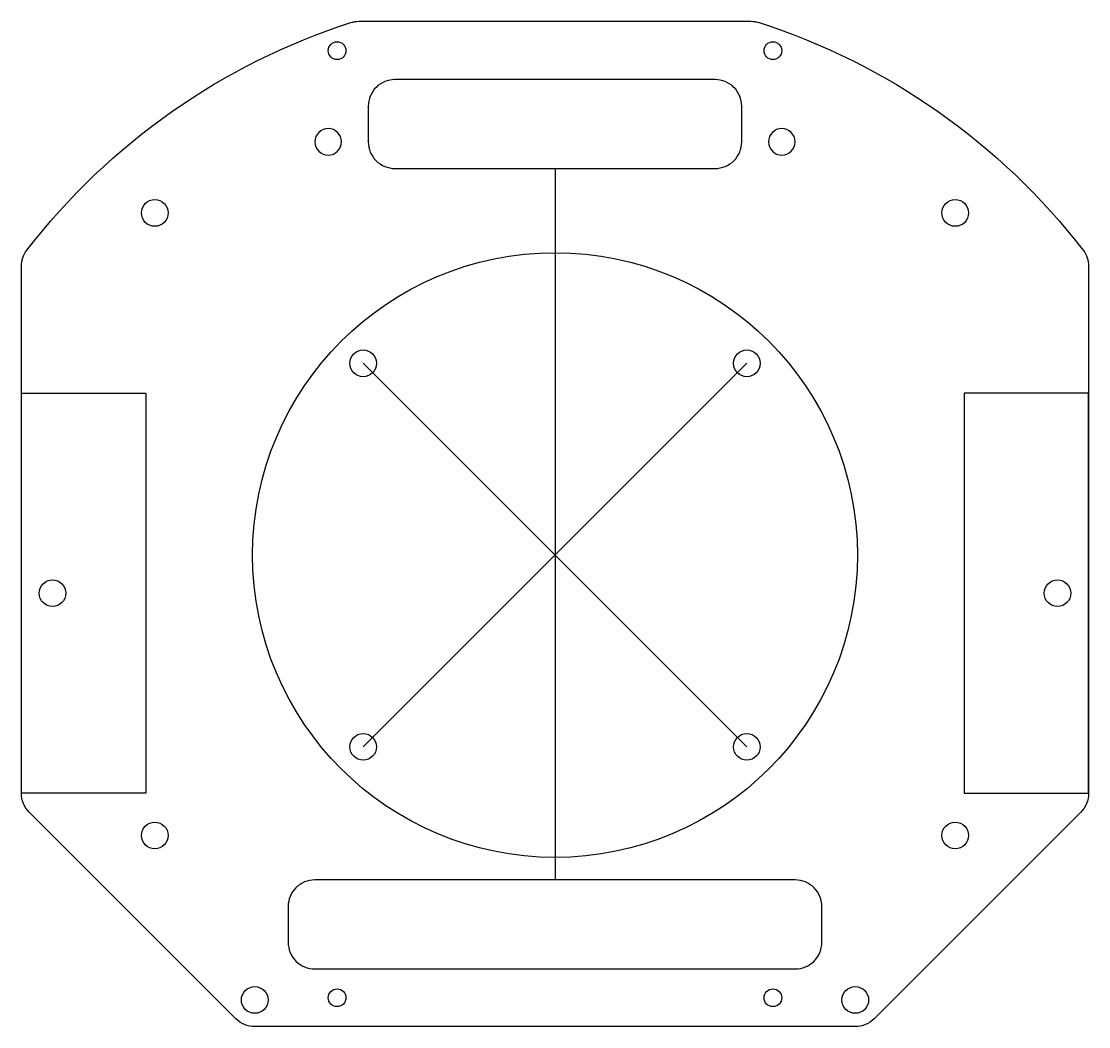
# Model space of a CAD drawing. Header units: millimetres. Extents: x -60 to 60, y -42 to 72.
import ezdxf

# ---------------------------------------------------------------- set-up
doc = ezdxf.new("R2010")
doc.units = ezdxf.units.MM
doc.layers.get('0').update_dxf_attribs({"linetype": 'CONTINUOUS'})

msp = doc.modelspace()

# ---------------------------------------------------------------- linework, layer by layer
for p, q in [((0, 55), (0, -25)), ((21.57, -10.04), (-21.57, 33.09)), ((21.57, 33.09), (-21.57, -10.04))]:
    msp.add_line(p, q)
for points in [[(-59.12, -17.38, -0.198912), (-60, -15.26), (-60, 43.99, -0.165811), (-59.38, 45.82, -0.151776), (-22.95, 71.4, -0.077914), (-22.03, 71.55), (22.03, 71.55, -0.077914), (22.95, 71.4, -0.151776), (59.38, 45.82, -0.165811), (60, 43.99), (60, -15.26, -0.198912), (59.12, -17.38), (35.88, -40.62, -0.198912), (33.76, -41.5), (-33.76, -41.5, -0.198912), (-35.88, -40.62)], [(-18, 55), (18, 55, 0.414214), (21, 58), (21, 62, 0.414214), (18, 65), (-18, 65, 0.414214), (-21, 62), (-21, 58, 0.414214)], [(30, -32), (30, -28, 0.414214), (27, -25), (-27, -25, 0.414214), (-30, -28), (-30, -32, 0.414214), (-27, -35), (27, -35, 0.414214)]]:
    msp.add_lwpolyline(points, format="xyb", close=True)
for points in [[(-46, -15.26), (-60, -15.26), (-60, 29.74), (-46, 29.74)], [(46, -15.26), (60, -15.26), (60, 29.74), (46, 29.74)]]:
    msp.add_lwpolyline(points, close=True)
for centre, radius in [((-24.5, 68.25), 1), ((24.5, 68.25), 1), ((-45, 50), 1.5), ((45, 50), 1.5), ((0, 11.53), 34), ((-21.57, 33.09), 1.5), ((21.57, 33.09), 1.5), ((-56.5, 7.24), 1.5), ((56.5, 7.24), 1.5), ((-21.57, -10.04), 1.5), ((21.57, -10.04), 1.5), ((-45, -20), 1.5), ((45, -20), 1.5), ((-33.76, -38.5), 1.5), ((33.76, -38.5), 1.5), ((-24.5, -38.25), 1), ((24.5, -38.25), 1)]:
    msp.add_circle(centre, radius)
at = {"extrusion": (3.15544e-30, 2.46519e-32, -1)}
for centre in [(25.5, 58), (-25.5, 58)]:
    msp.add_circle(centre, 1.5, dxfattribs=at)

doc.saveas('drawing.dxf')
